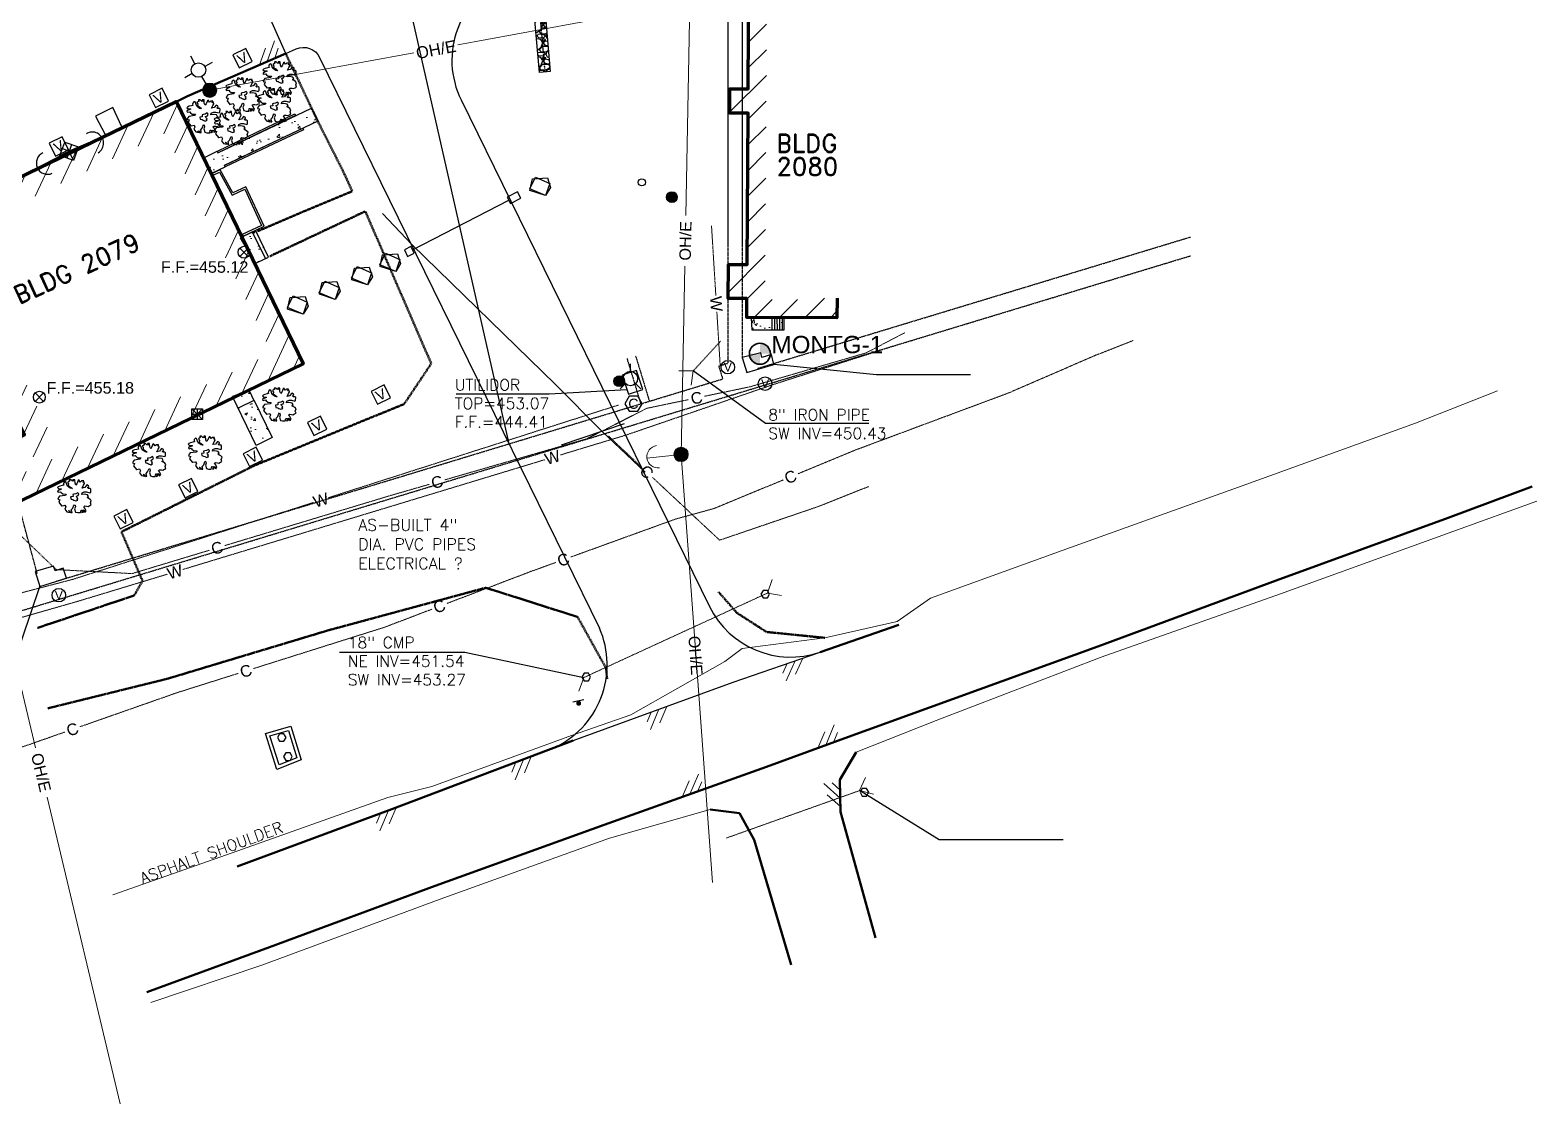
# Model space of a CAD drawing. Header units: feet. Extents: x 1391198 to 1391869, y 3961136 to 3961903.
# Drawn here: x 1391451.6 to 1391868.9, y 3961136.2 to 3961433.5 of the extents above; entities that cross this region are included whole.
import ezdxf
from ezdxf.enums import TextEntityAlignment as Align

# ---------------------------------------------------------------- set-up
doc = ezdxf.new("R2010")
doc.units = ezdxf.units.FT
doc.header["$MEASUREMENT"] = 0
for name, pattern in [('D10', [0.175, 0.1, -0.075]), ('D15', [0.225, 0.15, -0.075]), ('D20', [0.3, 0.2, -0.1]), ('DASHED', [19.05, 12.7, -6.35]), ('HIDDEN2', [0.1875, 0.125, -0.0625])]:
    doc.linetypes.add(name, pattern=pattern)
for name, color, linetype in [('ASBLTS_L', 6, 'Continuous'), ('ASBLTS_T', 3, 'Continuous'), ('C-LEGEND-NEW', 4, 'Continuous'), ('C-NEW PVMT', 4, 'Continuous'), ('C-NEW SWALE', 3, 'DASHED'), ('C-ROCK SWALE', 4, 'Continuous'), ('C-SIGN', 4, 'Continuous'), ('C-VEHICLE GATE', 4, 'Continuous'), ('L-144 plant', 7, 'Continuous'), ('L-Block', 7, 'Continuous'), ('L-ROCKS', 7, 'Continuous'), ('Utilidor-Below-E', 8, 'HIDDEN2'), ('V-BLDG-IDEN', 8, 'Continuous'), ('V-COMM-EQPM', 8, 'Continuous'), ('V-COMM-POLE-GUYS', 8, 'Continuous'), ('V-COMM-SIGN', 7, 'Continuous'), ('V-DOMW-HYDR', 8, 'Continuous'), ('V-LITE-EXTR', 8, 'Continuous'), ('V-POWR-DEVC', 7, 'Continuous'), ('V-ROAD-IDEN', 7, 'Continuous'), ('V-SITE-CONC', 8, 'Continuous'), ('V-SITE-OTLN', 8, 'Continuous'), ('V-SITE-SIGN', 7, 'Continuous'), ('V-SITE-VEGE', 8, 'Continuous'), ('V-SITE-WALK', 8, 'Continuous'), ('V-STEM-IDEN', 8, 'Continuous'), ('V-STEM-OTLN', 8, 'Continuous'), ('V-STEM-VENT', 7, 'Continuous'), ('V-STRM-IDEN', 8, 'Continuous'), ('V-STRM-SIGN', 7, 'Continuous'), ('V-SURV-IDEN', 8, 'Continuous')]:
    doc.layers.add(name, color=color, linetype=linetype)
for name, color, linetype, lineweight in [('V-BLDG-OTLN', 8, 'Continuous', 90), ('V-BLDG-PATT', 8, 'Continuous', 18), ('V-COMM-UNDR', 7, 'D10', 18), ('V-DOMW-MAIN-PIPE', 7, 'D10', 18), ('V-POWR-POLE', 8, 'Continuous', 18), ('V-POWR-POLE-GUYS', 8, 'Continuous', 18), ('V-PVMT-ASPH', 8, 'Continuous', 18), ('V-PVMT-CONC', 8, 'Continuous', 18), ('V-ROAD-ASPH', 8, 'Continuous', 50), ('V-ROAD-GRVL', 7, 'D20', 50), ('V-ROAD-SHLD', 7, 'Continuous', 20), ('V-SECD-OVHD', 8, 'Continuous', 18), ('V-STRM-CULV', 8, 'D15', 20), ('V-SURV-SYMB', 8, 'Continuous', 35)]:
    doc.layers.add(name, color=color, linetype=linetype, lineweight=lineweight)
doc.styles.add('AR120', font='arial.ttf', dxfattribs={"height": 4.8})
doc.styles.add('AR80', font='arial.ttf', dxfattribs={"height": 3.2})
doc.styles.add('Arial', font='arial.ttf')
doc.styles.add('L80', font='simplex', dxfattribs={"height": 1.6})
doc.styles.add('ROMAND', font='romand.shx')
doc.styles.add('RomanS', font='romans.shx', dxfattribs={"width": 0.8})

# ---------------------------------------------------------------- blocks, each defined once
blk = doc.blocks.new('coe-sbc')
at = {"linetype": 'Continuous'}
h = blk.add_hatch(color=256, dxfattribs=at)
h.paths.add_polyline_path([(0, 0), (-0.073, 0, 0.414214), (0, -0.073)])
h.paths.add_polyline_path([(0, 0.073), (0, 0), (0.073, 0, 0.414214)])
blk.add_circle((0, 0), 0.0728)
blk = doc.blocks.new('coe-anchor')
blk.add_arc((-0.078, 0), 0.0776, 270, 90)
blk = doc.blocks.new('coe-vpipe')
blk.add_circle((0, 0), 0.0469)
at = {"style": 'Arial'}
blk.add_text('V', height=0.06, dxfattribs=at).set_placement((0, 0), align=Align.MIDDLE)
blk = doc.blocks.new('COE-VHO')
blk.add_lwpolyline([(0.05, 0.05), (-0.05, 0.05), (-0.05, -0.05), (0.05, -0.05)], close=True)
at = {"style": 'Arial'}
blk.add_text('V', height=0.07, dxfattribs=at).set_placement((0, 0), align=Align.MIDDLE)
blk = doc.blocks.new('coe-tree')
for points in [[(0.082, 0.038), (0.105, 0.032), (0.11, 0.037), (0.111, 0.058), (0.105, 0.063), (0.095, 0.062), (0.088, 0.068), (0.097, 0.073), (0.096, 0.081), (0.083, 0.087), (0.069, 0.069), (0.051, 0.065), (0.06, 0.084), (0.067, 0.096), (0.065, 0.106), (0.057, 0.103), (0.062, 0.115), (0.049, 0.114), (0.038, 0.107), (0.031, 0.117), (0.031, 0.121), (0.024, 0.117), (0.014, 0.095), (0.008, 0.086), (0.002, 0.099), (0, 0.123), (-0.013, 0.123), (-0.013, 0.12), (-0.007, 0.118), (-0.011, 0.112), (-0.018, 0.114), (-0.028, 0.123), (-0.039, 0.123), (-0.038, 0.117), (-0.034, 0.114), (-0.047, 0.107), (-0.05, 0.104), (-0.043, 0.094), (-0.045, 0.083), (-0.031, 0.074), (-0.017, 0.062), (-0.031, 0.064), (-0.051, 0.078), (-0.062, 0.108), (-0.07, 0.11), (-0.078, 0.1), (-0.079, 0.092), (-0.077, 0.084), (-0.087, 0.082), (-0.104, 0.078), (-0.115, 0.073), (-0.12, 0.068), (-0.111, 0.06), (-0.094, 0.06), (-0.091, 0.058), (-0.103, 0.053), (-0.116, 0.048), (-0.119, 0.041), (-0.114, 0.037), (-0.099, 0.04), (-0.094, 0.034), (-0.083, 0.024), (-0.059, 0.023), (-0.065, 0.014), (-0.106, 0.008), (-0.113, -0.001), (-0.118, -0.012), (-0.103, -0.016), (-0.106, -0.022), (-0.111, -0.033), (-0.091, -0.058), (-0.088, -0.057), (-0.069, -0.053), (-0.063, -0.066), (-0.07, -0.08), (-0.056, -0.099), (-0.033, -0.104), (-0.035, -0.1), (-0.044, -0.091), (-0.035, -0.093), (-0.031, -0.102), (-0.026, -0.105), (-0.019, -0.104), (-0.021, -0.094), (-0.024, -0.086), (-0.013, -0.074), (-0.008, -0.06), (-0.002, -0.05), (0.002, -0.053), (0.004, -0.064), (-0.001, -0.078), (0.006, -0.101), (0.02, -0.105), (0.039, -0.105), (0.043, -0.087), (0.047, -0.087), (0.053, -0.095), (0.047, -0.105), (0.057, -0.102), (0.06, -0.094), (0.058, -0.086), (0.066, -0.089), (0.067, -0.094), (0.066, -0.098), (0.072, -0.102), (0.079, -0.093), (0.07, -0.074), (0.062, -0.064), (0.07, -0.059), (0.082, -0.06), (0.092, -0.062), (0.103, -0.056), (0.113, -0.052), (0.108, -0.037), (0.114, -0.022), (0.106, -0.013), (0.097, -0.007), (0.085, -0.001), (0.094, 0.006), (0.087, 0.018), (0.064, 0.022), (0.048, 0.02), (0.05, 0.031), (0.066, 0.038)], [(0.014, -0.013), (0.021, -0.008), (0.013, 0.001), (0.011, 0.008), (0.023, 0.013), (0.028, 0.024), (0.021, 0.032), (0.007, 0.024), (-0.006, 0.022), (-0.014, 0.02), (-0.012, 0.006), (-0.029, 0.004), (-0.026, -0.011), (-0.014, -0.014), (-0.006, -0.018), (0.008, -0.024), (0.021, -0.019)]]:
    blk.add_lwpolyline(points, close=True)
blk = doc.blocks.new('coe-gp')
blk.add_hatch(color=256).paths.add_polyline_path([(-0.0375, 0, 1), (0.0375, 0, 1)])
blk.add_circle((0, 0), 0.0375)
blk = doc.blocks.new('COE-FH')
for points in [[(0, 0.05), (0, 0.101)], [(-0.035, -0.035), (-0.071, -0.071)], [(0.035, -0.035), (0.071, -0.071)]]:
    blk.add_lwpolyline(points)
blk.add_circle((0, 0), 0.05)
blk = doc.blocks.new('coe-bcmc')
blk.add_lwpolyline([(-0.03, 0.052), (-0.06, 0), (-0.03, -0.052), (0.03, -0.052), (0.06, 0), (0.03, 0.052)], close=True)
at = {"style": 'Arial'}
blk.add_text('C', height=0.07, dxfattribs=at).set_placement((0, 0), align=Align.MIDDLE)
blk = doc.blocks.new('coe-cmp')
blk.add_lwpolyline([(0.076, 0.065), (0, 0), (0.076, -0.065)])
blk = doc.blocks.new('coe-pp')
blk.add_hatch(color=256).paths.add_polyline_path([(-0.05, 0, 1), (0.05, 0, 1)])
blk.add_circle((0, 0), 0.05)
blk = doc.blocks.new('COE-signp')
blk.add_lwpolyline([(-0.015, 0.026), (-0.03, 0), (-0.015, -0.026), (0.015, -0.026), (0.03, 0), (0.015, 0.026)], close=True)
blk = doc.blocks.new('p1')
at = {"color": 0}
for p, q in [((0, 0), (1.27, 1.36)), ((-0.7, 0), (0.32, 1.09)), ((0.7, 0), (1.31, 0.66))]:
    blk.add_line(p, q, dxfattribs=at)
blk = doc.blocks.new('p2')
at = {"color": 0}
for p, q in [((0, 0), (-1.27, -1.36)), ((0.7, 0), (-0.32, -1.09)), ((-0.7, 0), (-1.31, -0.66))]:
    blk.add_line(p, q, dxfattribs=at)
blk = doc.blocks.new('coe-ff')
at = {"color": 0, "linetype": 'ByBlock'}
for p, q in [((-0.029, -0.029), (0.029, 0.029)), ((-0.029, 0.029), (0.029, -0.029))]:
    blk.add_line(p, q, dxfattribs=at)
blk.add_circle((0, 0), 0.041, dxfattribs=at)
at = {"color": 0, "linetype": 'ByBlock', "style": 'Arial'}
blk.add_attdef('F.F.', (0.049, 0.025), '', height=0.08, dxfattribs=at)
blk = doc.blocks.new('COE-ppl')
blk.add_hatch(color=256).paths.add_polyline_path([(-0.05, 0, 1), (0.05, 0, 1)])
blk.add_circle((0, 0), 0.05)
at = {"layer": 'V-LITE-EXTR'}
for points in [[(0.16, 0.05), (0.16, 0.109)], [(0.05, 0), (0.11, 0)], [(0.16, 0.05), (0.16, 0.104)], [(0.21, 0), (0.269, 0)], [(0.16, -0.109), (0.16, -0.05)]]:
    blk.add_lwpolyline(points, dxfattribs=at)
blk.add_circle((0.16, 0), 0.05, dxfattribs=at)
blk = doc.blocks.new('30_vehicle gate')
at = {"layer": 'C-VEHICLE GATE'}
for points in [[(1391899.43, 3961351.09), (1391899.43, 3961349.09), (1391901.43, 3961349.09), (1391901.43, 3961351.09)], [(1391931.43, 3961351.09), (1391931.43, 3961349.09), (1391934.68, 3961349.09), (1391934.68, 3961351.09)]]:
    blk.add_lwpolyline(points, close=True, dxfattribs=at)
blk.add_lwpolyline([(1391901.43, 3961350.09), (1391931.43, 3961350.09)], dxfattribs=at)
blk = doc.blocks.new('A$C6F484106')
at = {"layer": 'C-LEGEND-NEW'}
h = blk.add_hatch(color=256, dxfattribs=at)
edge = h.paths.add_edge_path()
edge.add_arc((-56.03, -70.12), 0.592, 0, 360)
blk.add_line((-57.39, -70.67), (-54.75, -70.67), dxfattribs=at)
blk = doc.blocks.new('ROCK')
at = {"layer": 'L-Block', "color": 4, "linetype": 'Continuous', "flags": 128}
blk.add_lwpolyline([(-1.14, 0.99), (-0.82, 1.02), (-0.73, 1.21), (-0.36, 1.05), (0.97, 1.14), (1.41, -0.24), (0.72, -1.38), (-1.5, -0.65)], close=True, dxfattribs=at)
at = {"layer": 'L-ROCKS', "color": 8}
blk.add_lwpolyline([(-1.53, -0.44), (-0.73, 1.21), (1.29, 0.32), (0.72, -1.38), (-1.5, -0.65), (-1.14, 0.99), (0.97, 1.14), (1.41, -0.24), (0.72, -1.38)], close=True, dxfattribs=at)

msp = doc.modelspace()

# ---------------------------------------------------------------- hatches: boundary and pattern name
at = {"layer": 'C-ROCK SWALE', "ltscale": 0.025}
h = msp.add_hatch(dxfattribs=at)
h.set_pattern_fill('GRAVEL', color=256, scale=5, style=0)
h.set_pattern_definition([(228.0128, (1391594.17934, 3961426.80473), (-39.999991, -45.000007), [0.67268, -66.59544]), (184.9697, (1391593.72934, 3961426.30473), (60.0000053, 4.9999565), [1.15434, -114.27962]), (132.5104, (1391592.57934, 3961426.20473), (49.9999536, -55.0000434), [0.81394, -80.58016]), (267.2737, (1391590.62934, 3961424.95473), (4.99998, 100.0000015), [1.05119, -104.06779]), (292.8337, (1391590.57934, 3961423.90473), (-25.0000495, 59.999982), [1.03077, -102.04686]), (357.2737, (1391590.97934, 3961422.95473), (-100.0000015, 4.99998), [1.05119, -104.06779]), (37.6942, (1391592.02934, 3961422.90473), (-65.0000367, -49.999952), [1.39014, -137.62425]), (72.2553, (1391593.12934, 3961423.75473), (35.0000538, 109.9999812), [1.31244, -129.9316]), (121.4296, (1391593.52934, 3961425.00473), (-40.0000412, 64.9999752), [1.05475, -104.42037]), (175.2364, (1391592.97934, 3961425.90473), (55.000005, -4.999958), [1.20416, -59.0038]), (222.3974, (1391591.77934, 3961426.00473), (-60.0000368, -54.9999604), [1.55724, -154.16688]), (138.814, (1391595.57934, 3961424.90473), (-35.000015, 29.999987), [0.5315, -52.61922]), (171.4692, (1391595.17934, 3961425.25473), (64.9999914, -10.0000396), [1.01119, -100.10756]), (225, (1391594.1793, 3961425.4047), (-6e-16, -5), [0.7071, -6.364]), (203.1986, (1391593.82934, 3961426.0047), (24.999999, 10.000007), [0.3808, -37.69808]), (291.8014, (1391593.4793, 3961425.8547), (-5, 15), [0.5385, -26.3873]), (30.964, (1391593.6793, 3961425.3547), (14.99999, 10.000012), [0.87464, -28.2801]), (161.565, (1391594.4293, 3961425.8047), (10, -4.99999), [0.63246, -15.17893]), (16.3895, (1391590.57934, 3961425.85473), (50.000011, 14.9999635), [0.886, -87.71422]), (70.3462, (1391591.42934, 3961426.10473), (-19.999976, -55.0000107), [0.7433, -73.58704]), (293.1986, (1391594.42934, 3961426.8047), (-10.000007, 24.999999), [0.76158, -37.3173]), (343.6105, (1391594.72934, 3961426.10473), (-50.000011, 14.9999635), [0.886, -87.71422]), (339.444, (1391590.57934, 3961422.7547), (-25.000009, 9.99998), [0.8544, -41.86562]), (294.7751, (1391591.37934, 3961422.45473), (-24.999961, 55.000017), [0.7159, -70.87321]), (66.8014, (1391594.47934, 3961421.8047), (10.000007, 24.999999), [0.76158, -37.3173]), (17.354, (1391594.77934, 3961422.50473), (-65.00001, -19.9999725), [0.83815, -82.97712]), (69.444, (1391592.02934, 3961421.8047), (-9.99998, -25.000009), [0.4272, -42.29282]), (101.31, (1391594.1793, 3961421.8047), (-4.99999, 20.000004), [0.25495, -25.24014]), (165.964, (1391594.1293, 3961422.0547), (15, -4.99999), [1.0308, -19.58475]), (186.009, (1391593.12934, 3961422.30473), (49.9999988, 4.9999966), [0.95525, -94.56961]), (303.69, (1391593.6793, 3961424.9047), (-5.00001, 10), [0.7211, -17.30664]), (353.1572, (1391594.07934, 3961424.30473), (84.9999968, -10.00004), [1.25897, -124.63782]), (60.9454, (1391595.32934, 3961424.15473), (-20, -35.000002), [0.51478, -50.96337]), (90, (1391595.5793, 3961424.6047), (-5, 5), [0.3, -4.7]), (120.2564, (1391593.02934, 3961422.45473), (19.9999744, -35.0000123), [0.69462, -68.7676]), (48.0128, (1391592.67934, 3961423.05473), (39.999991, 45.000007), [1.34536, -65.92276]), (0, (1391593.5793, 3961424.0547), (5, 5), [1.3, -3.7]), (325.3048, (1391594.87934, 3961424.05473), (-49.9999713, 35.000043), [0.79057, -78.26637]), (254.0546, (1391595.52934, 3961423.6047), (-5, -20), [0.728, -35.67254]), (207.646, (1391595.32934, 3961422.90473), (-94.999979, -50.0000386), [1.18532, -117.34737]), (175.4261, (1391594.27934, 3961422.35473), (-65.0000028, 4.999974), [1.254, -124.14537])])
h.paths.add_polyline_path([(1391592.66, 3961421.8), (1391590.58, 3961445.62), (1391593.57, 3961445.88), (1391595.65, 3961422.07)])
at = {"layer": 'V-BLDG-PATT'}
h = msp.add_hatch(dxfattribs=at)
h.set_pattern_fill('ANSI31', color=256, scale=40, style=0)
h.set_pattern_definition([(45, (1391644.9176, 3961353.7965), (-3.53553, 3.53553), [])])
h.paths.add_polyline_path([(1391670.59, 3961443.49), (1391675.59, 3961443.46), (1391675.62, 3961449.54), (1391650.67, 3961449.7), (1391650.47, 3961417.2), (1391645.42, 3961417.23), (1391645.38, 3961410.48), (1391650.43, 3961410.45), (1391650.18, 3961368.6), (1391644.98, 3961368.63), (1391644.92, 3961359.18), (1391650.12, 3961359.15), (1391650.09, 3961353.95), (1391675.04, 3961353.8), (1391675.07, 3961359.26), (1391670.07, 3961359.3), (1391670.07, 3961358.83), (1391655.12, 3961358.92), (1391655.14, 3961363.57), (1391655.46, 3961415.42), (1391655.64, 3961444.67), (1391670.59, 3961444.58)])
h = msp.add_hatch(dxfattribs=at)
h.set_pattern_fill('ANSI31', color=256, scale=40, angle=20, style=0)
h.paths.add_polyline_path([(1391446.3, 3961309.17), (1391445.05, 3961311.76), (1391458.8, 3961318.41), (1391430.59, 3961376.68), (1391489.05, 3961404.97), (1391518.51, 3961344.12)], flags=16)
h.paths.add_polyline_path([(1391443.26, 3961300.41), (1391436.29, 3961314.8), (1391450.03, 3961321.46), (1391421.83, 3961379.72), (1391492.1, 3961413.74), (1391527.27, 3961341.08)])
at = {"layer": 'V-PVMT-CONC'}
h = msp.add_hatch(dxfattribs=at)
h.set_pattern_fill('AR-CONC', color=256, style=0)
h.set_pattern_definition([(50, (1391499.8717, 3961393.7764), (7.1726, -0.6275), [0.75, -8.25]), (355, (1391499.872, 3961393.7764), (-1.3875, 7.5219), [0.6, -6.6]), (100.451, (1391500.4694, 3961393.724), (5.7851, 6.8944), [0.6374, -7.0114]), (46.184, (1391499.872, 3961395.7764), (10.6724, -1.6552), [1.125, -12.375]), (96.636, (1391500.761, 3961395.639), (9.3466, 9.7412), [0.956, -10.5171]), (351.184, (1391499.872, 3961395.776), (9.3466, 9.7412), [0.9, -9.9]), (21, (1391500.8717, 3961395.2764), (5.9691, -4.0262), [0.75, -8.25]), (326, (1391500.872, 3961395.2764), (2.4332, 7.2515), [0.6, -6.6]), (71.451, (1391501.369, 3961394.941), (8.4022, 3.2253), [0.6374, -7.0114]), (37.5, (1391499.8717, 3961393.7764), (0.1216, 3.32894), [0, -6.52, 0, -6.7, 0, -6.625]), (7.5, (1391499.8717, 3961393.7764), (2.6307, 3.9441), [0, -3.82, 0, -6.37, 0, -2.525]), (327.5, (1391497.6417, 3961393.7764), (5.33822, -0.22555), [0, -2.5, 0, -7.8, 0, -10.35]), (317.5, (1391496.6417, 3961393.7764), (5.83186, 1.00105), [0, -3.25, 0, -5.18, 0, -7.35])])
h.paths.add_polyline_path([(1391499.87, 3961398.18), (1391503.38, 3961399.98), (1391503.64, 3961399.48), (1391529.57, 3961411.87), (1391531.25, 3961408.32), (1391505.42, 3961395.97), (1391505.55, 3961395.52), (1391501.86, 3961393.78)])
h = msp.add_hatch(dxfattribs=at)
h.set_pattern_fill('AR-CONC', color=256, style=0)
h.set_pattern_definition([(50, (1391509.822, 3961368.82), (7.1726, -0.6275), [0.75, -8.25]), (355, (1391509.822, 3961368.82), (-1.3875, 7.522), [0.6, -6.6]), (100.45, (1391510.42, 3961368.768), (5.785, 6.8944), [0.6374, -7.0114]), (46.18, (1391509.822, 3961370.82), (10.6724, -1.655), [1.125, -12.375]), (96.64, (1391510.711, 3961370.682), (9.347, 9.741), [0.956, -10.517]), (351.18, (1391509.822, 3961370.82), (9.347, 9.741), [0.9, -9.9]), (21, (1391510.822, 3961370.32), (5.969, -4.0262), [0.75, -8.25]), (326, (1391510.822, 3961370.32), (2.433, 7.2515), [0.6, -6.6]), (71.45, (1391511.3194, 3961369.9846), (8.402, 3.2253), [0.6374, -7.0114]), (37.5, (1391509.822, 3961368.82), (0.1216, 3.32894), [0, -6.52, 0, -6.7, 0, -6.625]), (7.5, (1391509.822, 3961368.82), (2.6307, 3.9441), [0, -3.82, 0, -6.37, 0, -2.525]), (327.5, (1391507.592, 3961368.82), (5.3382, -0.22555), [0, -2.5, 0, -7.8, 0, -10.35]), (317.5, (1391506.592, 3961368.82), (5.8319, 1.001), [0, -3.25, 0, -5.18, 0, -7.35])])
h.paths.add_polyline_path([(1391513.98, 3961368.82), (1391516.77, 3961370.23), (1391516.86, 3961370.24), (1391517.66, 3961370.59), (1391514.11, 3961377.92), (1391513.33, 3961377.58), (1391513.22, 3961377.56), (1391509.82, 3961375.98)])
h = msp.add_hatch(dxfattribs=at)
h.set_pattern_fill('AR-CONC', color=256, style=0)
h.set_pattern_definition([(50, (1391651.303, 3961350.4987), (7.1726, -0.6275), [0.75, -8.25]), (355, (1391651.303, 3961350.499), (-1.3875, 7.522), [0.6, -6.6]), (100.45, (1391651.901, 3961350.4464), (5.785, 6.8944), [0.6374, -7.0114]), (46.18, (1391651.303, 3961352.499), (10.672, -1.655), [1.125, -12.375]), (96.64, (1391652.192, 3961352.361), (9.347, 9.741), [0.956, -10.517]), (351.18, (1391651.303, 3961352.499), (9.347, 9.741), [0.9, -9.9]), (21, (1391652.303, 3961351.9987), (5.969, -4.026), [0.75, -8.25]), (326, (1391652.303, 3961351.999), (2.433, 7.2515), [0.6, -6.6]), (71.45, (1391652.8005, 3961351.663), (8.402, 3.2253), [0.6374, -7.0114]), (37.5, (1391651.303, 3961350.4987), (0.1216, 3.32894), [0, -6.52, 0, -6.7, 0, -6.625]), (7.5, (1391651.303, 3961350.4987), (2.6307, 3.9441), [0, -3.82, 0, -6.37, 0, -2.525]), (327.5, (1391649.073, 3961350.4987), (5.3382, -0.22555), [0, -2.5, 0, -7.8, 0, -10.35]), (317.5, (1391648.073, 3961350.4987), (5.8319, 1.001), [0, -3.25, 0, -5.18, 0, -7.35])])
h.paths.add_polyline_path([(1391651.3, 3961353.74), (1391651.47, 3961350.5), (1391660.47, 3961350.53), (1391660.44, 3961353.77)])
h = msp.add_hatch(dxfattribs=at)
h.set_pattern_fill('AR-CONC', color=256, style=0)
h.set_pattern_definition([(50, (1391507.646, 3961318.462), (7.1726, -0.6275), [0.75, -8.25]), (355, (1391507.646, 3961318.462), (-1.3875, 7.522), [0.6, -6.6]), (100.45, (1391508.244, 3961318.4096), (5.785, 6.8944), [0.6374, -7.0114]), (46.184, (1391507.646, 3961320.462), (10.6724, -1.655), [1.125, -12.375]), (96.636, (1391508.535, 3961320.324), (9.3466, 9.741), [0.956, -10.517]), (351.184, (1391507.646, 3961320.462), (9.3466, 9.741), [0.9, -9.9]), (21, (1391508.646, 3961319.962), (5.969, -4.0262), [0.75, -8.25]), (326, (1391508.646, 3961319.962), (2.433, 7.2515), [0.6, -6.6]), (71.45, (1391509.1435, 3961319.6264), (8.4022, 3.2253), [0.6374, -7.0114]), (37.5, (1391507.646, 3961318.462), (0.1216, 3.32894), [0, -6.52, 0, -6.7, 0, -6.625]), (7.5, (1391507.646, 3961318.462), (2.6307, 3.9441), [0, -3.82, 0, -6.37, 0, -2.525]), (327.5, (1391505.416, 3961318.462), (5.33822, -0.22555), [0, -2.5, 0, -7.8, 0, -10.35]), (317.5, (1391504.416, 3961318.462), (5.8319, 1.001), [0, -3.25, 0, -5.18, 0, -7.35])])
h.paths.add_polyline_path([(1391512.27, 3961333.68), (1391513.59, 3961330.96), (1391513.69, 3961330.89), (1391518.67, 3961320.64), (1391514.26, 3961318.46), (1391507.65, 3961332.05)])

# ---------------------------------------------------------------- linework, layer by layer
at = {"layer": 'ASBLTS_L'}
for p, q in [((1391584.25, 3961318.93), (1391539.53, 3961515.96)), ((1391557.34, 3961374.17), (1391549.22, 3961382.7)), ((1391597.12, 3961335.33), (1391557.34, 3961374.17)), ((1391609.86, 3961322.5), (1391597.12, 3961335.33)), ((1391616.11, 3961324.5), (1391598.71, 3961318.54)), ((1391621.91, 3961311.12), (1391609.86, 3961322.5))]:
    msp.add_line(p, q, dxfattribs=at)
at = {"layer": 'ASBLTS_T'}
for points in [[(1391584.58, 3961345.88, 0, 0.833, 0), (1391584.1, 3961343.43, 0, 0, 0), (1391574.82, 3961296.21, 0, 0, 0)], [(1391594.38, 3961313.55, 0, 0.833, 0), (1391592.51, 3961311.89, 0, 0, 0), (1391574.82, 3961296.21, 0, 0, 0)]]:
    msp.add_lwpolyline(points, format="xyseb", dxfattribs=at)
at = {"layer": 'C-NEW PVMT'}
msp.add_line((1391646.33, 3961252.92), (1391670.4, 3961261.26), dxfattribs=at)
at = {"layer": 'C-NEW PVMT', "flags": 128}
msp.add_lwpolyline([(1391522.39, 3961427.01), (1391496.54, 3961485.11)], dxfattribs=at)
for points in [[(1391622.2, 3961464.22), (1391583.81, 3961448.24, 0.432393), (1391570.97, 3961414.15), (1391639.77, 3961273.88)], [(1391522.39, 3961427.01), (1391525.28, 3961428.29, -0.402377), (1391531.79, 3961425.91), (1391609.29, 3961267.88)]]:
    msp.add_lwpolyline(points, format="xyb", dxfattribs=at)
at = {"layer": 'C-NEW PVMT'}
msp.add_lwpolyline([(1391596.27, 3961234.6), (1391601.99, 3961236.76), (1391646.33, 3961252.92)], dxfattribs=at)
for centre, radius, start, end in [((1391662.21, 3961284.88), 25, 206.1251, 289.1126), ((1391586.2, 3961257.72), 25.22, 293.531, 23.7427)]:
    msp.add_arc(centre, radius, start, end, dxfattribs=at)
at = {"layer": 'C-NEW SWALE', "ltscale": 0.025}
msp.add_lwpolyline([(1391591.73, 3961449.73), (1391594.15, 3961421.94)], dxfattribs=at)
at = {"layer": 'C-ROCK SWALE', "ltscale": 0.025}
msp.add_lwpolyline([(1391592.66, 3961421.8), (1391590.58, 3961445.62), (1391593.57, 3961445.88), (1391595.65, 3961422.07)], close=True, dxfattribs=at)
at = {"layer": 'Utilidor-Below-E', "ltscale": 0.04}
for p, q in [((1391644.8, 3961495.05), (1391644.8, 3961341.23)), ((1391648.8, 3961491.05), (1391648.8, 3961342.45)), ((1391653.04, 3961339.81), (1391772.96, 3961376.21)), ((1391616.91, 3961342.53), (1391620.71, 3961330)), ((1391619.3, 3961343.25), (1391623.1, 3961330.72)), ((1391642.3, 3961340.47), (1391644.8, 3961341.23)), ((1391600.85, 3961323.97), (1391643.39, 3961336.89)), ((1391458.64, 3961280.81), (1391600.85, 3961323.97)), ((1391453.59, 3961282.97), (1391447.92, 3961304.01))]:
    msp.add_line(p, q, dxfattribs=at)
at = {"layer": 'Utilidor-Below-E'}
msp.add_line((1391642.3, 3961340.47), (1391643.39, 3961336.89), dxfattribs=at)
at = {"layer": 'Utilidor-Below-E', "ltscale": 0.04}
msp.add_lwpolyline([(1391257.67, 3961214.59), (1391772.96, 3961371)], dxfattribs=at)
at = {"layer": 'V-BLDG-OTLN', "flags": 128}
msp.add_lwpolyline([(1391675.07, 3961359.26), (1391675.04, 3961353.8), (1391650.09, 3961353.95), (1391650.12, 3961359.15), (1391644.92, 3961359.18), (1391644.98, 3961368.63), (1391650.18, 3961368.6), (1391650.43, 3961410.45), (1391645.38, 3961410.48), (1391645.42, 3961417.23), (1391650.47, 3961417.2), (1391650.67, 3961449.7), (1391675.62, 3961449.54), (1391675.59, 3961443.46)], dxfattribs=at)
msp.add_lwpolyline([(1391443.26, 3961300.41), (1391436.29, 3961314.8), (1391450.03, 3961321.46), (1391421.83, 3961379.72), (1391492.1, 3961413.74), (1391527.27, 3961341.08)], close=True, dxfattribs=at)
at = {"layer": 'V-COMM-EQPM'}
for p, q in [((1391459.88, 3961398.74), (1391464.99, 3961401.16)), ((1391464.32, 3961399.28), (1391460.55, 3961400.62)), ((1391463.64, 3961397.39), (1391461.22, 3961402.51)), ((1391463.11, 3961401.83), (1391461.76, 3961398.07))]:
    msp.add_line(p, q, dxfattribs=at)
for points in [[(1391464.99, 3961401.16), (1391463.64, 3961397.39), (1391459.88, 3961398.74), (1391461.22, 3961402.51)], [(1391496.36, 3961328.63), (1391499.36, 3961328.63), (1391499.36, 3961325.63), (1391496.36, 3961325.63)]]:
    msp.add_lwpolyline(points, close=True, dxfattribs=at)
for points in [[(1391496.36, 3961328.63), (1391499.36, 3961325.63)], [(1391496.36, 3961325.63), (1391499.36, 3961328.63)], [(1391497.86, 3961328.63), (1391497.86, 3961325.63)], [(1391496.36, 3961327.13), (1391499.36, 3961327.13)]]:
    msp.add_lwpolyline(points, dxfattribs=at)
at = {"layer": 'V-COMM-POLE-GUYS'}
for p in [(1391471.48, 3961403.83), (1391453.61, 3961395.36)]:
    msp.add_line(p, (1391462.43, 3961399.95), dxfattribs=at)
at = {"layer": 'V-COMM-UNDR'}
for points in [[(1391638.36, 3961332.1), (1391650.99, 3961334.73), (1391683.09, 3961344.1), (1391693.8, 3961349.69)], [(1391757.11, 3961347.54), (1391746.46, 3961343.37), (1391722.58, 3961333.02), (1391680.29, 3961317.27), (1391664.25, 3961310.63)], [(1391566.47, 3961308.96), (1391605.83, 3961320.34), (1391622.41, 3961328.77), (1391633.98, 3961331.18)], [(1391611.65, 3961321.19), (1391620.71, 3961312.69)], [(1391505.53, 3961290.75), (1391551.16, 3961304.54), (1391562.16, 3961307.72)], [(1391660.11, 3961308.92), (1391641.15, 3961301.06), (1391630.25, 3961298.06), (1391601.38, 3961287.6)], [(1391623.98, 3961309.63), (1391633.58, 3961300.64), (1391642.55, 3961292.25), (1391669.52, 3961301.44), (1391683.82, 3961307.1)], [(1391449.39, 3961293.16), (1391458.86, 3961284.1), (1391479.86, 3961283), (1391501.25, 3961289.46)], [(1391597.17, 3961286.08), (1391590, 3961283.48), (1391567.02, 3961274.72)], [(1391562.83, 3961273.12), (1391549.83, 3961268.16), (1391513.49, 3961256.7)], [(1391509.22, 3961255.36), (1391492.49, 3961250.08), (1391465.45, 3961240.6)], [(1391461.22, 3961239.12), (1391443.18, 3961232.79), (1391406.62, 3961219.72)]]:
    msp.add_lwpolyline(points, dxfattribs=at)
at = {"layer": 'V-DOMW-MAIN-PIPE'}
for points in [[(1391640.31, 3961379.28), (1391641.51, 3961359.95)], [(1391641.79, 3961355.48), (1391642.7, 3961340.79)], [(1391687.67, 3961345.01), (1391657.53, 3961335.39), (1391616.72, 3961321.38), (1391598.4, 3961315.83)], [(1391614.53, 3961329.67), (1391534.28, 3961304.04)], [(1391594.12, 3961314.53), (1391493.86, 3961284.12)], [(1391530.02, 3961302.67), (1391463.41, 3961281.4), (1391426.07, 3961271.59)], [(1391489.57, 3961282.82), (1391464.86, 3961275.33), (1391397.05, 3961255.91)]]:
    msp.add_lwpolyline(points, dxfattribs=at)
at = {"layer": 'V-POWR-DEVC'}
msp.add_circle((1391621, 3961391.34), 1, dxfattribs=at)
at = {"layer": 'V-POWR-POLE-GUYS'}
msp.add_line((1391622.41, 3961314.95), (1391631.89, 3961316), dxfattribs=at)
at = {"layer": 'V-ROAD-ASPH'}
for p, q in [((1391670.4, 3961261.26), (1391692.17, 3961268.81)), ((1391508.94, 3961201.86), (1391551.75, 3961217.72))]:
    msp.add_line(p, q, dxfattribs=at)
for points in [[(1391522.39, 3961427.01), (1391495.22, 3961415.23), (1391492.08, 3961413.67)], [(1391551.75, 3961217.72), (1391601.99, 3961236.76)]]:
    msp.add_lwpolyline(points, dxfattribs=at)
at = {"layer": 'V-ROAD-ASPH', "flags": 128}
for points in [[(1391483.98, 3961167.1), (1391517.95, 3961179.55), (1391563.79, 3961196.58), (1391610.59, 3961213.42), (1391655.58, 3961229.49), (1391678.25, 3961237.77), (1391700.64, 3961245.95), (1391747.31, 3961262.79), (1391796.67, 3961281.06), (1391844.27, 3961298.43), (1391867.55, 3961307.15)], [(1391680.36, 3961233.56), (1391675.87, 3961225.89), (1391676.01, 3961217.04), (1391685.73, 3961182.1)], [(1391662.34, 3961174.7), (1391652.16, 3961209.25), (1391648.03, 3961216.7), (1391639.96, 3961217.7)]]:
    msp.add_lwpolyline(points, dxfattribs=at)
at = {"layer": 'V-ROAD-GRVL', "flags": 128}
for points in [[(1391538.22, 3961394.56), (1391531.25, 3961408.32), (1391529.57, 3961411.87), (1391522.39, 3961427.01)], [(1391514.6, 3961377.79), (1391526.84, 3961383.06), (1391540.81, 3961388.88), (1391538.22, 3961394.56)], [(1391453.62, 3961267.94), (1391480.43, 3961276.94), (1391482.76, 3961280.99), (1391476.89, 3961294.55), (1391513.74, 3961312.94), (1391555.21, 3961329.97), (1391562.7, 3961341.14), (1391544.44, 3961383.31), (1391529.25, 3961376.17), (1391518.01, 3961370.87)], [(1391671.69, 3961265.21), (1391655.56, 3961266.83)]]:
    msp.add_lwpolyline(points, dxfattribs=at)
at = {"layer": 'V-ROAD-GRVL'}
for points in [[(1391611.4, 3961253.84), (1391611.13, 3961256.76), (1391603.21, 3961271.01), (1391577.79, 3961279.08), (1391534.09, 3961267.26), (1391489.61, 3961253.87), (1391456.48, 3961245.68)], [(1391642.25, 3961277.94), (1391647.33, 3961272.12), (1391655.56, 3961266.83)]]:
    msp.add_lwpolyline(points, dxfattribs=at)
at = {"layer": 'V-ROAD-SHLD', "flags": 128}
msp.add_lwpolyline([(1391857.97, 3961333.63), (1391835.22, 3961324.62), (1391787.24, 3961307.31), (1391737.46, 3961289.4), (1391700.98, 3961276.15), (1391691.73, 3961269.73), (1391671.69, 3961265.21), (1391648.81, 3961262.22), (1391644.04, 3961258.61), (1391618, 3961243.9), (1391601.54, 3961238.17), (1391562.86, 3961224.01), (1391550.7, 3961220.98), (1391507.61, 3961205.72), (1391474.56, 3961194.03)], dxfattribs=at)
at = {"layer": 'V-ROAD-SHLD'}
for points in [[(1391868.87, 3961303.02), (1391845.84, 3961294.77), (1391797.83, 3961277.42), (1391748.24, 3961259.82), (1391702.48, 3961242.28), (1391680.36, 3961233.56)], [(1391639.96, 3961217.7), (1391612.02, 3961209.75), (1391565.16, 3961192.82), (1391515.78, 3961174.57), (1391485.06, 3961164.22)]]:
    msp.add_lwpolyline(points, dxfattribs=at)
at = {"layer": 'V-SECD-OVHD'}
for p, q in [((1391570.08, 3961429.44), (1391634.3, 3961441.21)), ((1391633.16, 3961382.18), (1391634.28, 3961441.09)), ((1391501.34, 3961416.84), (1391557.85, 3961427.19)), ((1391631.89, 3961316), (1391632.89, 3961368.11)), ((1391636.76, 3961249.43), (1391631.89, 3961316)), ((1391439.63, 3961291.28), (1391453.1, 3961234.78)), ((1391640.56, 3961197.48), (1391636.48, 3961253.31)), ((1391456.36, 3961221.08), (1391476.59, 3961136.16))]:
    msp.add_line(p, q, dxfattribs=at)
at = {"layer": 'V-SITE-CONC'}
msp.add_lwpolyline([(1391476.98, 3961406.75), (1391474.53, 3961412.06), (1391469.71, 3961409.69), (1391472.37, 3961404.63)], dxfattribs=at)
at = {"layer": 'V-SITE-CONC', "flags": 128}
for points in [[(1391513.98, 3961368.82), (1391516.77, 3961370.23), (1391516.86, 3961370.24), (1391517.66, 3961370.59), (1391514.11, 3961377.92), (1391513.33, 3961377.58), (1391513.22, 3961377.56), (1391509.82, 3961375.98)], [(1391509.82, 3961375.98), (1391513.98, 3961368.82)], [(1391516.77, 3961370.23), (1391513.22, 3961377.56)], [(1391657.04, 3961353.76), (1391657.05, 3961350.52)], [(1391657.74, 3961353.76), (1391657.75, 3961350.52)], [(1391658.44, 3961353.76), (1391658.45, 3961350.52)], [(1391659.14, 3961353.76), (1391659.15, 3961350.52)], [(1391659.84, 3961353.76), (1391659.85, 3961350.53)], [(1391512.27, 3961333.68), (1391513.59, 3961330.96), (1391513.69, 3961330.89), (1391518.67, 3961320.64), (1391514.26, 3961318.46), (1391507.65, 3961332.05)], [(1391512.27, 3961333.68), (1391507.65, 3961332.05)], [(1391513.59, 3961330.96), (1391509.21, 3961328.83)]]:
    msp.add_lwpolyline(points, dxfattribs=at)
msp.add_lwpolyline([(1391651.3, 3961353.74), (1391651.47, 3961350.5), (1391660.47, 3961350.53), (1391660.44, 3961353.77)], close=True, dxfattribs=at)
at = {"layer": 'V-SITE-OTLN'}
for points in [[(1391503.48, 3961399.98), (1391524.89, 3961410.31), (1391525.11, 3961409.86), (1391503.69, 3961399.53)], [(1391527.36, 3961405.89), (1391505.67, 3961395.59), (1391505.45, 3961396.05), (1391527.15, 3961406.35)], [(1391510.36, 3961376.93), (1391510.57, 3961376.48), (1391516.39, 3961379.18), (1391511.33, 3961390.09), (1391507.76, 3961388.45), (1391504.27, 3961394.81), (1391502.06, 3961393.78), (1391502.27, 3961393.32), (1391504.05, 3961394.16), (1391507.55, 3961387.8), (1391511.09, 3961389.42), (1391515.72, 3961379.42)]]:
    msp.add_lwpolyline(points, close=True, dxfattribs=at)
at = {"layer": 'V-SITE-OTLN', "flags": 128}
for points in [[(1391523.82, 3961240.77), (1391526.69, 3961231.42), (1391519.95, 3961228.74), (1391516.78, 3961238.74)], [(1391523.15, 3961239.54), (1391525.46, 3961232.01), (1391520.58, 3961230.07), (1391518.04, 3961238.06)]]:
    msp.add_lwpolyline(points, close=True, dxfattribs=at)
at = {"layer": 'V-SITE-WALK'}
msp.add_lwpolyline([(1391499.87, 3961398.18), (1391503.38, 3961399.98), (1391503.64, 3961399.48), (1391529.57, 3961411.87), (1391531.25, 3961408.32), (1391505.42, 3961395.97), (1391505.55, 3961395.52), (1391501.86, 3961393.78)], dxfattribs=at)
at = {"layer": 'V-STEM-IDEN', "flags": 128}
for points in [[(1391712.03, 3961338.02), (1391686.01, 3961338.02), (1391657.61, 3961340.89)], [(1391569.57, 3961332.81), (1391595.35, 3961332.81), (1391616.88, 3961333.93)], [(1391415.81, 3961244.21), (1391442.32, 3961244.21), (1391454.33, 3961279.43)]]:
    msp.add_lwpolyline(points, dxfattribs=at)
at = {"layer": 'V-STEM-OTLN'}
msp.add_lwpolyline([(1391654.28, 3961342.86), (1391653.94, 3961344.14), (1391648.82, 3961342.82), (1391650.11, 3961338.68), (1391657.61, 3961340.89), (1391656.9, 3961343.64), (1391654.28, 3961342.86)], dxfattribs=at)
at = {"layer": 'V-STEM-OTLN', "flags": 128}
for points in [[(1391621.31, 3961333.98), (1391619.58, 3961339.25), (1391615.58, 3961337.98), (1391617.28, 3961332.72)], [(1391453, 3961283.59), (1391454.33, 3961279.43), (1391461.72, 3961281.75), (1391460.81, 3961284.49), (1391458.58, 3961283.78), (1391458.1, 3961285.07)]]:
    msp.add_lwpolyline(points, close=True, dxfattribs=at)
at = {"layer": 'V-STRM-CULV'}
msp.add_line((1391635.26, 3961339.17), (1391642.92, 3961347.46), dxfattribs=at)
at = {"layer": 'V-STRM-CULV', "flags": 128}
for points in [[(1391655.77, 3961277.59), (1391604.94, 3961254.21)], [(1391681.31, 3961222.91), (1391644.43, 3961209.77)]]:
    msp.add_lwpolyline(points, dxfattribs=at)
at = {"layer": 'V-STRM-IDEN', "flags": 128}
for points in [[(1391683.86, 3961324.52), (1391655.26, 3961324.52), (1391635.26, 3961339.17)], [(1391537.25, 3961261.23), (1391571.98, 3961261.23), (1391604.94, 3961254.21)], [(1391737.71, 3961209.24), (1391703.37, 3961209.24), (1391681.31, 3961222.91)]]:
    msp.add_lwpolyline(points, dxfattribs=at)

# ---------------------------------------------------------------- block references
at = {"layer": 'C-SIGN', "xscale": 1.171875000139335, "yscale": 1.171875000139335, "zscale": 1.171875000139335, "rotation": 191.6932060798281}
msp.add_blockref('A$C6F484106', (1391555.89, 3961153.32), dxfattribs=at)
at = {"layer": 'C-VEHICLE GATE', "rotation": 27.22182179347787}
msp.add_blockref('30_vehicle gate', (1965886.64, -197933.81), dxfattribs=at)
at = {"layer": 'L-144 plant', "xscale": 1.95873059798032, "yscale": 1.95873059798032, "zscale": 1.95873059798032}
for p in [(1391592.97, 3961390.38, 453), (1391551.46, 3961369.32), (1391543.64, 3961365.65), (1391534.68, 3961361.63), (1391525.85, 3961357.53)]:
    msp.add_blockref('ROCK', p, dxfattribs=at)
at = {"layer": 'V-BLDG-IDEN'}
ref = msp.add_blockref('coe-ff', (1391510.85, 3961371.99), dxfattribs=dict(at, xscale=40, yscale=40))
ref.add_attrib('F.F.', 'F.F.=455.12', (1391487.82, 3961366.3), dxfattribs={"color": 0, "linetype": 'ByBlock', "height": 3.2, "style": 'Arial'})
ref = msp.add_blockref('coe-ff', (1391454.19, 3961331.85), dxfattribs=dict(at, xscale=40, yscale=40, zscale=40))
ref.add_attrib('F.F.', 'F.F.=455.18', (1391456.16, 3961332.83), dxfattribs={"color": 0, "linetype": 'ByBlock', "height": 3.2, "style": 'Arial'})
at = {"layer": 'V-COMM-POLE-GUYS'}
for p, xscale, yscale, rotation in [((1391471.48, 3961403.83), 39.99999999980945, 39.99999999980945, 32.1672509182518), ((1391453.61, 3961395.36), 40.00000000013242, 40.00000000013242, 204.8196580738005)]:
    msp.add_blockref('coe-anchor', p, dxfattribs=dict(at, xscale=xscale, yscale=yscale, rotation=rotation))
at = {"layer": 'V-COMM-SIGN', "xscale": 40, "yscale": 40}
msp.add_blockref('coe-bcmc', (1391618.69, 3961330.03), dxfattribs=at)
at = {"layer": 'V-DOMW-HYDR', "xscale": 40, "yscale": 40}
msp.add_blockref('COE-FH', (1391617.86, 3961337.01), dxfattribs=at)
at = {"layer": 'V-POWR-DEVC', "xscale": 40.00000000003983, "yscale": 40.00000000003983, "rotation": 26.32944444439609}
for p in [(1391510.43, 3961425.71), (1391487.25, 3961414.7), (1391459.59, 3961401.27), (1391548.75, 3961332.55), (1391531.12, 3961323.94), (1391513.28, 3961315.3), (1391495.42, 3961306.68), (1391477.49, 3961298.03)]:
    msp.add_blockref('COE-VHO', p, dxfattribs=at)
at = {"layer": 'V-POWR-POLE', "xscale": 40.00000000004636, "yscale": 40.00000000004636, "zscale": 40.00000000004636, "rotation": 119.0686657672629}
msp.add_blockref('COE-ppl', (1391501.34, 3961416.84), dxfattribs=at)
at = {"layer": 'V-POWR-POLE', "xscale": 40, "yscale": 40}
msp.add_blockref('coe-pp', (1391631.89, 3961316), dxfattribs=at)
at = {"layer": 'V-POWR-POLE-GUYS', "xscale": 40.00000000012913, "yscale": 40.00000000012913, "rotation": 187.5539131774545}
msp.add_blockref('coe-anchor', (1391622.41, 3961314.95), dxfattribs=at)
at = {"layer": 'V-PVMT-ASPH', "xscale": 3.280839895013123, "yscale": 3.280839895013123, "zscale": 3.280839895013123}
for name, p, rotation in [('p2', (1391517.26, 3961424.79), 203.4476652099299), ('p2', (1391663.43, 3961258.85), 19.11214565988046), ('p2', (1391625.76, 3961245.42), 20.0224695198864), ('p1', (1391671.93, 3961235.47), 20.05974173991051), ('p2', (1391588.24, 3961231.55), 20.75497872662709), ('p1', (1391634.31, 3961221.89), 19.66054789644203), ('p2', (1391675.95, 3961220.77), 270.8910246768149), ('p2', (1391550.83, 3961217.38), 20.34127937861329)]:
    msp.add_blockref(name, p, dxfattribs=dict(at, rotation=rotation))
at = {"layer": 'V-SITE-OTLN', "xscale": 40, "yscale": 40}
for p in [(1391629.34, 3961387.24), (1391614.75, 3961336.27)]:
    msp.add_blockref('coe-gp', p, dxfattribs=at)
at = {"layer": 'V-SITE-SIGN', "xscale": 40, "yscale": 40, "zscale": 40}
for p in [(1391521.28, 3961237.59), (1391523.01, 3961232.32)]:
    msp.add_blockref('COE-signp', p, dxfattribs=at)
at = {"layer": 'V-SITE-VEGE', "xscale": 40, "yscale": 40}
for p in [(1391520.86, 3961419.78), (1391510.6, 3961415.26), (1391519.28, 3961412.3), (1391499.78, 3961409.27), (1391507.41, 3961406.07), (1391520.73, 3961329.47), (1391500.2, 3961316.1), (1391484.68, 3961314.12), (1391463.99, 3961304.08)]:
    msp.add_blockref('coe-tree', p, dxfattribs=at)
at = {"layer": 'V-STEM-VENT', "xscale": 40, "yscale": 40}
for p in [(1391644.83, 3961340.15), (1391655.15, 3961335.59), (1391459.57, 3961277.01)]:
    msp.add_blockref('coe-vpipe', p, dxfattribs=at)
at = {"layer": 'V-STRM-CULV'}
for p, xscale, yscale, rotation in [((1391635.26, 3961339.17), 39.99999999982676, 39.99999999982676, 220.5753911140357), ((1391655.77, 3961277.59), 39.99999999994246, 39.99999999994246, 30.52705101800773), ((1391604.94, 3961254.21), 40.00000000017471, 40.00000000017471, 209.7344968852119), ((1391681.31, 3961222.91), 40.00000000010472, 40.00000000010472, 25.72926437549709)]:
    msp.add_blockref('coe-cmp', p, dxfattribs=dict(at, xscale=xscale, yscale=yscale, rotation=rotation))
at = {"layer": 'V-STRM-SIGN', "xscale": 40, "yscale": 40, "zscale": 40}
for p in [(1391655.17, 3961277.29), (1391605.6, 3961254.34), (1391682.66, 3961222.45)]:
    msp.add_blockref('COE-signp', p, dxfattribs=at)
at = {"layer": 'V-SURV-SYMB', "xscale": 40, "yscale": 40}
msp.add_blockref('coe-sbc', (1391653.72, 3961343.87), dxfattribs=at)

# ---------------------------------------------------------------- texts
at = {"layer": 'ASBLTS_T', "insert": (1391542.49, 3961298.06), "char_height": 3.2, "width": 37.8285, "attachment_point": 1, "style": 'L80'}
msp.add_mtext('AS-BUILT 4" DIA. PVC PIPES\\PELECTRICAL ?', dxfattribs=at)
at = {"layer": 'V-BLDG-IDEN', "style": 'ROMAND'}
for s, p in [('BLDG', (1391658.28, 3961399.64)), ('2080', (1391658.28, 3961393.21))]:
    msp.add_text(s, height=5, dxfattribs=at).set_placement(p)
msp.add_text('BLDG 2079', height=5, rotation=24.4075, dxfattribs=at).set_placement((1391448.5, 3961357.46))
at = {"layer": 'V-COMM-UNDR', "style": 'AR80'}
for rotation, p in [(11.7725, (1391636.17, 3961331.64)), (316.8615, (1391622.35, 3961311.16)), (16.1174, (1391564.32, 3961308.34)), (22.4941, (1391662.18, 3961309.77)), (16.8124, (1391503.39, 3961290.11)), (19.9005, (1391599.27, 3961286.84)), (20.8759, (1391564.93, 3961273.92)), (17.5007, (1391511.36, 3961256.03)), (19.3301, (1391463.34, 3961239.86))]:
    msp.add_text('C', height=3.2, rotation=rotation, dxfattribs=at).set_placement(p, align=Align.MIDDLE)
at = {"layer": 'V-DOMW-MAIN-PIPE', "style": 'AR80'}
for rotation, p in [(273.5545, (1391641.65, 3961357.72)), (16.8709, (1391596.26, 3961315.18)), (17.7126, (1391532.15, 3961303.36)), (16.8709, (1391491.72, 3961283.47))]:
    msp.add_text('W', height=3.2, rotation=rotation, dxfattribs=at).set_placement(p, align=Align.MIDDLE)
at = {"layer": 'V-ROAD-IDEN', "style": 'RomanS'}
msp.add_text('ASPHALT SHOULDER', height=3.125, rotation=20.2785, dxfattribs=at).set_placement((1391482.77, 3961197))
at = {"layer": 'V-SECD-OVHD', "style": 'AR80'}
for height, rotation, p in [(3.281, 10.7918, (1391564.01, 3961428.18)), (3.2, 88.9078, (1391633.02, 3961375.15)), (3.2, 274.1795, (1391635.96, 3961260.33)), (3.2, 283.4031, (1391454.73, 3961227.93))]:
    msp.add_text('OH/E', height=height, rotation=rotation, dxfattribs=at).set_placement(p, align=Align.MIDDLE)
at = {"layer": 'V-STEM-IDEN', "style": 'RomanS'}
for s, p in [('UTILIDOR', (1391569.23, 3961333.7)), ('TOP=453.07', (1391569.23, 3961328.56)), ('F.F.=444.41', (1391569.23, 3961323.42))]:
    msp.add_text(s, height=3.125, dxfattribs=at).set_placement(p)
at = {"layer": 'V-STRM-IDEN', "style": 'RomanS'}
for s, p in [('8" IRON PIPE', (1391656.06, 3961325.4)), ('SW INV=450.43', (1391656.06, 3961320.26)), ('18" CMP', (1391539.61, 3961262.34)), ('NE INV=451.54', (1391539.61, 3961257.2)), ('SW INV=453.27', (1391539.61, 3961252.06))]:
    msp.add_text(s, height=3.125, dxfattribs=at).set_placement(p)
at = {"layer": 'V-SURV-IDEN', "style": 'AR120'}
msp.add_text('MONTG-1', height=4.8, dxfattribs=at).set_placement((1391656.91, 3961344.02))

doc.saveas('drawing.dxf')
